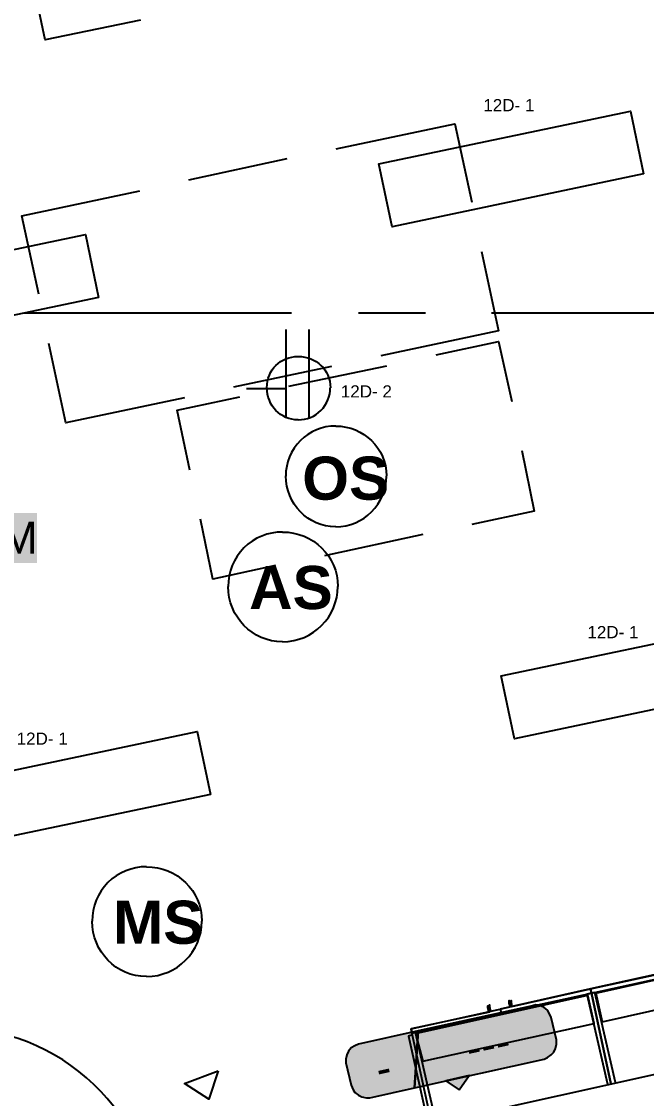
# Model space of a CAD drawing. Header units: inches. Extents: x 14.2 to 49.7, y 0.3 to 22.9.
# Drawn here: x 35.422 to 36.589, y 10.604 to 12.614 of the extents above; entities that cross this region are included whole.
import ezdxf

# ---------------------------------------------------------------- set-up
doc = ezdxf.new("R2010")
doc.units = ezdxf.units.IN
doc.header["$MEASUREMENT"] = 0
for name, color, linetype in [('PDF2_Geometry', 7, 'Continuous'), ('PDF2_Text', 7, 'Continuous'), ('PDF_Text', 7, 'Continuous')]:
    doc.layers.add(name, color=color, linetype=linetype)
doc.layers.add('PDF_Geometry', color=7, linetype='Continuous', true_color=0x777777)
doc.layers.add('PDF_Solid Fills', color=7, linetype='Continuous', true_color=0xffffff)
doc.styles.add('PDF Arial', font='arial.ttf')
doc.styles.add('PDF ArialRoundedMT Bold', font='arialbd.ttf')

msp = doc.modelspace()

# ---------------------------------------------------------------- hatches: boundary and pattern name
at = {"layer": 'PDF_Solid Fills', "lineweight": 25, "transparency": 33554559}
for color, points in [(256, [(36.1575, 10.625), (36.1642, 10.6267), (36.1725, 10.6284), (36.1792, 10.63), (36.1875, 10.6317), (36.1942, 10.6334), (36.2025, 10.635), (36.2092, 10.6367), (36.2175, 10.6384), (36.2242, 10.64), (36.2325, 10.6417), (36.2392, 10.6434), (36.2475, 10.645), (36.2542, 10.6467), (36.2625, 10.6483), (36.2692, 10.65), (36.2859, 10.6533), (36.2925, 10.655), (36.3009, 10.6567), (36.3075, 10.6583), (36.3159, 10.66), (36.3225, 10.6617), (36.3309, 10.6633), (36.3375, 10.665), (36.3459, 10.6667), (36.3525, 10.6683), (36.3609, 10.67), (36.3675, 10.6717), (36.3759, 10.6733), (36.3825, 10.675), (36.3909, 10.6767), (36.3975, 10.6783), (36.4075, 10.6833), (36.4159, 10.6917), (36.4192, 10.6983), (36.4209, 10.7217), (36.4192, 10.7217), (36.4192, 10.7283), (36.4175, 10.7283), (36.4175, 10.735), (36.4159, 10.735), (36.4159, 10.7417), (36.4142, 10.7417), (36.4142, 10.7483), (36.4125, 10.7483), (36.4125, 10.755), (36.4109, 10.755), (36.4109, 10.7583), (36.4092, 10.7583), (36.4092, 10.7617), (36.4075, 10.7617), (36.4075, 10.765), (36.4059, 10.765), (36.4059, 10.7683), (36.4009, 10.7733), (36.3909, 10.7783), (36.3759, 10.7783), (36.3692, 10.7767), (36.3609, 10.775), (36.3542, 10.7733), (36.3459, 10.7717), (36.3392, 10.77), (36.3225, 10.7667), (36.3159, 10.765), (36.3075, 10.7633), (36.3009, 10.7617), (36.2925, 10.76), (36.2859, 10.7583), (36.2692, 10.755), (36.2625, 10.7533), (36.2542, 10.7517), (36.2475, 10.75), (36.2392, 10.7483), (36.2325, 10.7467), (36.2159, 10.7433), (36.2092, 10.7417), (36.2009, 10.74), (36.1942, 10.7383), (36.1859, 10.7367), (36.1792, 10.735), (36.1625, 10.7317), (36.1575, 10.6517)]), (256, [(36.0275, 10.67), (36.0292, 10.67), (36.0292, 10.6633), (36.0309, 10.6633), (36.0309, 10.6567), (36.0325, 10.6567), (36.0325, 10.65), (36.0342, 10.65), (36.0342, 10.6434), (36.0359, 10.6434), (36.0359, 10.6367), (36.0375, 10.6367), (36.0375, 10.6284), (36.0392, 10.6284), (36.0392, 10.625), (36.0409, 10.625), (36.0409, 10.62), (36.0425, 10.62), (36.0442, 10.6184), (36.0442, 10.615), (36.0475, 10.615), (36.0509, 10.6117), (36.0575, 10.6084), (36.0659, 10.6067), (36.0725, 10.605), (36.0725, 10.6067), (36.0892, 10.61), (36.0959, 10.6117), (36.1042, 10.6134), (36.1109, 10.615), (36.1192, 10.6167), (36.1259, 10.6184), (36.1342, 10.62), (36.1409, 10.6217), (36.1492, 10.6234), (36.1559, 10.625), (36.1609, 10.705), (36.1625, 10.73), (36.1559, 10.73), (36.1492, 10.7283), (36.1409, 10.7267), (36.1342, 10.725), (36.1259, 10.7233), (36.1192, 10.7217), (36.1109, 10.72), (36.1042, 10.7183), (36.0959, 10.7167), (36.0892, 10.715), (36.0809, 10.7133), (36.0742, 10.7117), (36.0659, 10.71), (36.0592, 10.7083), (36.0509, 10.7067), (36.0375, 10.7), (36.0359, 10.6967), (36.0325, 10.6933), (36.0292, 10.6867), (36.0275, 10.6783)]), (7, [(36.2542, 10.6434), (36.2575, 10.6467), (36.2509, 10.6467), (36.2442, 10.645), (36.2359, 10.6434), (36.2225, 10.64), (36.2142, 10.6384), (36.2175, 10.6367), (36.2192, 10.635), (36.2225, 10.6334), (36.2242, 10.6317), (36.2275, 10.63), (36.2292, 10.6284), (36.2325, 10.6267), (36.2342, 10.625), (36.2409, 10.6217), (36.2409, 10.6234), (36.2425, 10.625), (36.2442, 10.6284), (36.2459, 10.63), (36.2475, 10.6334), (36.2492, 10.635), (36.2509, 10.6384), (36.2525, 10.64)])]:
    msp.add_hatch(color=color, dxfattribs=at).paths.add_polyline_path(points)

# ---------------------------------------------------------------- linework, layer by layer
at = {"layer": 'PDF2_Geometry', "lineweight": 25}
for points in [[(36.5835, 12.3295), (36.1137, 12.231), (36.0891, 12.3484), (36.5588, 12.447)], [(35.5657, 12.099), (35.096, 12.0005), (35.0713, 12.1179), (35.5411, 12.2165)], [(36.8121, 11.3738), (36.3423, 11.2752), (36.3177, 11.3926), (36.7874, 11.4912)], [(35.7745, 11.1711), (35.3047, 11.0725), (35.2801, 11.19), (35.7498, 11.2885)], [(35.7887, 10.6551), (35.7715, 10.6022), (35.7264, 10.6314)]]:
    msp.add_lwpolyline(points, close=True, dxfattribs=at)
for points in [[(35.9151, 12.0389), (35.9151, 11.8739)], [(35.9585, 12.0389), (35.9585, 11.8739)], [(35.8418, 11.9289), (35.9151, 11.9289)]]:
    msp.add_lwpolyline(points, dxfattribs=at)
for centre, radius, start, end in [((35.9387, 11.9303), 0.0597, 269.7603, 0.2397), ((36.0084, 11.7658), 0.0932, 89.9056, 180.0944), ((36.0075, 11.7667), 0.096, 270.6194, 359.3806), ((35.9086, 11.5601), 0.101, 89.6269, 180.3731), ((35.9087, 11.5599), 0.1038, 270.2862, 359.7138), ((35.6546, 10.9352), 0.101, 89.6269, 180.3731), ((35.6547, 10.935), 0.1038, 270.2862, 359.7138)]:
    msp.add_arc(centre, radius, start, end, dxfattribs=at)
for points in [[(35.8801, 11.9305), (35.8801, 11.9639), (35.9051, 11.9889), (35.9385, 11.9889)], [(35.9385, 11.9889), (35.9718, 11.9889), (35.9985, 11.9639), (35.9985, 11.9305)], [(35.9385, 11.8705), (35.9051, 11.8705), (35.8801, 11.8972), (35.8801, 11.9305)], [(36.0085, 11.859), (36.0602, 11.859), (36.1035, 11.8173), (36.1035, 11.7657)], [(36.0085, 11.6707), (35.9569, 11.6707), (35.9152, 11.714), (35.9152, 11.7657)], [(35.9092, 11.6611), (35.9659, 11.6611), (36.0126, 11.6161), (36.0126, 11.5594)], [(35.9092, 11.4561), (35.8526, 11.4561), (35.8076, 11.5028), (35.8076, 11.5594)], [(35.6552, 11.0362), (35.7119, 11.0362), (35.7585, 10.9912), (35.7585, 10.9345)], [(35.6552, 10.8312), (35.5985, 10.8312), (35.5536, 10.8779), (35.5536, 10.9345)]]:
    msp.add_open_spline(points, degree=3, dxfattribs=at)
at = {"layer": 'PDF_Geometry', "lineweight": 25}
for points in [[(37.9158, 10.86), (37.2458, 10.7117), (37.2058, 10.7033), (35.6809, 10.3634), (35.6626, 10.44), (37.1892, 10.7783), (37.1942, 10.78), (36.7858, 12.6133), (36.7292, 12.8733)], [(35.4259, 12.07), (35.9259, 12.07)], [(36.0509, 12.07), (36.1759, 12.07)], [(36.2992, 12.07), (36.7992, 12.07)], [(36.8142, 10.8717), (36.4942, 10.8), (36.8142, 10.8717)], [(36.4942, 10.8), (36.8142, 10.8717)], [(36.3375, 10.775), (36.4842, 10.8083), (36.6309, 10.84), (36.6275, 10.8483), (36.6275, 10.8517), (36.6275, 10.85), (36.6275, 10.8483), (36.6309, 10.84)], [(36.4775, 10.7967), (36.1575, 10.7267), (36.4775, 10.7967)], [(36.1575, 10.725), (36.4792, 10.7967)], [(36.2975, 10.7667), (36.3159, 10.77), (36.3175, 10.7633), (36.4859, 10.8), (36.4842, 10.8083), (36.3159, 10.77), (36.3359, 10.775)], [(36.5309, 10.6334), (36.4925, 10.8017), (36.4859, 10.8), (36.5225, 10.6317), (36.4859, 10.8), (36.4775, 10.7983), (36.5159, 10.63)], [(36.4509, 10.7917), (36.2292, 10.7433)], [(36.2959, 10.765), (36.1492, 10.7333), (36.1509, 10.725), (36.1492, 10.7333), (36.3159, 10.77), (36.3175, 10.7633), (36.1509, 10.725), (36.1509, 10.7217), (36.1442, 10.72), (36.1809, 10.555), (35.6626, 10.44), (35.6626, 10.4417), (36.1809, 10.5567), (35.6626, 10.4417), (36.1809, 10.5584)], [(36.1959, 10.5584), (36.1575, 10.7267), (36.1509, 10.725), (36.1875, 10.5567)]]:
    msp.add_lwpolyline(points, dxfattribs=at)
at = {"layer": 'PDF_Geometry', "color": 8, "lineweight": 25, "true_color": 0x7f7f7f}
for points in [[(35.6442, 12.6166), (35.4659, 12.5799), (35.4392, 12.7066)], [(36.0092, 12.3766), (36.2309, 12.4233), (36.2625, 12.2766)], [(35.7342, 12.3183), (35.9176, 12.3583)], [(35.4542, 12.105), (35.4226, 12.2516), (35.6426, 12.2983)], [(36.2809, 12.185), (36.3125, 12.0366), (36.0925, 11.99)], [(35.7259, 11.9116), (35.5042, 11.865), (35.4726, 12.0133)], [(36.1959, 11.9916), (36.3125, 12.0166), (36.3375, 11.905)], [(36.0009, 11.97), (35.8176, 11.9316)], [(35.9209, 11.9333), (36.1042, 11.9716)], [(35.7359, 11.7766), (35.7126, 11.8883), (35.8292, 11.9133)], [(36.3559, 11.8133), (36.3792, 11.7), (36.2625, 11.675)], [(35.8959, 11.5983), (35.7792, 11.5733), (35.7559, 11.685)], [(36.1709, 11.6566), (35.9875, 11.6166)]]:
    msp.add_lwpolyline(points, dxfattribs=at)
at = {"layer": 'PDF_Geometry', "lineweight": 25}
for points in [[(36.5059, 10.7467), (36.8258, 10.8183), (36.8142, 10.8717), (36.4942, 10.8)], [(36.4859, 10.8), (36.6542, 10.8367), (36.6509, 10.845), (36.4842, 10.8083)], [(36.1709, 10.6733), (36.4909, 10.7433), (36.4792, 10.7967), (36.1575, 10.725)], [(36.2942, 10.765), (36.2925, 10.7733), (36.2925, 10.775), (36.2925, 10.7767), (36.2925, 10.7733)], [(36.2959, 10.775), (36.2975, 10.7667), (36.2959, 10.775), (36.2959, 10.7767), (36.2959, 10.7783)], [(36.3342, 10.775), (36.3325, 10.7817), (36.3325, 10.785), (36.3325, 10.7867), (36.3325, 10.785), (36.3325, 10.7817)], [(36.3359, 10.7833), (36.3375, 10.775), (36.3359, 10.7833), (36.3359, 10.785), (36.3359, 10.7867)]]:
    msp.add_lwpolyline(points, close=True, dxfattribs=at)
at = {"layer": 'PDF_Geometry', "color": 7, "lineweight": 25}
for points in [[(36.3759, 10.7767), (36.1625, 10.73), (36.1559, 10.6234), (36.3975, 10.6767), (36.4042, 10.68), (36.4109, 10.685), (36.4159, 10.69), (36.4192, 10.6967), (36.4209, 10.705), (36.4209, 10.7133), (36.4109, 10.755), (36.4075, 10.7617), (36.4042, 10.7683), (36.3975, 10.7733), (36.3909, 10.7767), (36.3825, 10.7783)], [(36.1559, 10.6234), (36.1625, 10.73), (36.0509, 10.705), (36.0442, 10.7017), (36.0375, 10.6983), (36.0325, 10.6917), (36.0292, 10.685), (36.0275, 10.6767), (36.0275, 10.67), (36.0375, 10.6284), (36.0409, 10.62), (36.0442, 10.615), (36.0509, 10.61), (36.0575, 10.6067), (36.0659, 10.605), (36.0725, 10.605)], [(36.2392, 10.62), (36.2575, 10.6467), (36.2142, 10.6367)]]:
    msp.add_lwpolyline(points, close=True, dxfattribs=at)
at = {"layer": 'PDF_Geometry', "lineweight": 25}
msp.add_arc((35.298, 10.3612), 0.373, 12.1996, 102.7198, dxfattribs=at)
at = {"layer": 'PDF_Solid Fills', "lineweight": 25, "transparency": 33554559}
msp.add_solid([(34.9209, 11.6033), (35.4509, 11.6033), (34.9209, 11.6966), (35.4509, 11.6966)], dxfattribs=at)

# ---------------------------------------------------------------- texts
at = {"layer": 'PDF2_Text', "lineweight": 25, "char_height": 0.08049, "attachment_point": 4, "style": 'PDF ArialRoundedMT Bold'}
for s, insert in [('OS', (35.9459, 11.7611)), ('AS', (35.8467, 11.5569)), ('MS', (35.5927, 10.932))]:
    msp.add_mtext(s, dxfattribs=dict(at, insert=insert))
at = {"layer": 'PDF_Text', "lineweight": 25, "attachment_point": 4, "style": 'PDF Arial'}
for s, insert, char_height in [('12D- 1', (36.2841, 12.458), 0.02276), ('12D- 2', (36.018, 11.9236), 0.02276), ('CLASSROOM', (34.9218, 11.65), 0.05939), ('12D- 1', (36.4785, 11.4742), 0.02276), ('12D- 1', (35.4126, 11.2753), 0.02276)]:
    msp.add_mtext(s, dxfattribs=dict(at, insert=insert, char_height=char_height))
for s, insert, char_height, rotation in [('---', (36.2521, 10.696), 0.05939, 12.1484), ('-', (36.0837, 10.6576), 0.0594, 12.4994)]:
    msp.add_mtext(s, dxfattribs=dict(at, insert=insert, char_height=char_height, rotation=rotation))

doc.saveas('drawing.dxf')
